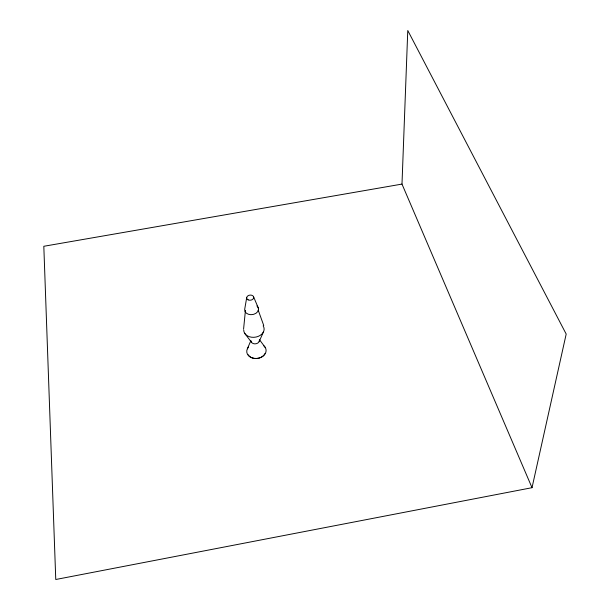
<?xml version="1.0" encoding="UTF-8"?>
<svg xmlns="http://www.w3.org/2000/svg" width="610" height="610" viewBox="0 0 610 610"><rect width="100%" height="100%" fill="white"/><g stroke="black" fill="none" stroke-linecap="round" stroke-linejoin="round"><path stroke-width="0.91" d="M401.99 184.09L407.77 30.5L566.187 334.059L532.019 487.695L55.762 579.5L43.813 246.28L401.99 184.09L532.019 487.695M245.433 310.337L243.581 329.125M246.707 297.596L244.679 309.392A6.969 5.139 -6.7 0 0 253.638 314.341A6.969 5.139 -6.7 0 0 256.924 305.938M247.347 348.813L250.923 340.548M259.166 341.547L263.528 331.741M244.64 333.258L251.404 342.164M259.593 339.854L265.197 347.387M253.668 297.032L258.434 308.271M258.198 310.132L263.741 325.488M259.357 339.877A4.209 3.195 -6.7 0 1 255.941 343.765A4.209 3.195 -6.7 0 1 251.084 341.379M263.169 325.862A10.233 7.686 -6.7 0 1 256.101 337.033A10.233 7.686 -6.7 0 1 243.733 330.033M263.833 345.817A9.722 7.45 -6.7 0 1 263.284 355.943A9.722 7.45 -6.7 0 1 250.169 356.995A9.722 7.45 -6.7 0 1 248.529 347.037M265.083 353.464A9.158 7.015 -6.7 0 1 256.863 358.505A9.158 7.015 -6.7 0 1 248.178 354.806M248.178 299.876A3.53 2.57 -6.7 0 0 253.707 297.703A3.53 2.57 -6.7 0 0 248.735 295.392A3.53 2.57 -6.7 0 0 248.178 299.876"/></g></svg>
